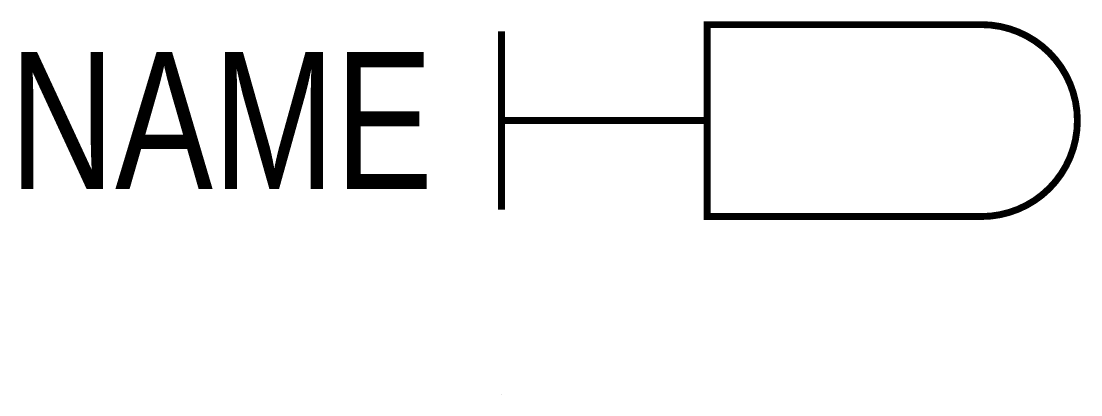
# Model space of a CAD drawing. Header units: millimetres. Extents: x -7 to 8.5, y 0 to 5.5.
import ezdxf
from ezdxf.enums import TextEntityAlignment as Align

# ---------------------------------------------------------------- set-up
doc = ezdxf.new("R2010")
doc.units = ezdxf.units.MM
doc.header["$MEASUREMENT"] = 0

msp = doc.modelspace()

# ---------------------------------------------------------------- linework, layer by layer
msp.add_line((0, 0.001), (0, -0.001))
at = {"const_width": 0.1}
for points in [[(7, 5.4), (3, 5.4), (3, 2.6), (7, 2.6)], [(0, 4), (3, 4)]]:
    msp.add_lwpolyline(points, dxfattribs=at)
msp.add_lwpolyline([(7, 5.4, -1), (7, 2.6, 1)], format="xyb", dxfattribs=at)
at = {"color": 7}
msp.add_lwpolyline([(0, 2.7, 0.1, 0.1, 0), (0, 5.3, 0.1, 0.1, 0)], format="xyseb", dxfattribs=at)

# ---------------------------------------------------------------- texts
at = {"width": 0.8}
msp.add_attdef('NAME', text='AZ', height=2, dxfattribs=at).set_placement((-1, 3), align=Align.RIGHT)

doc.saveas('drawing.dxf')
